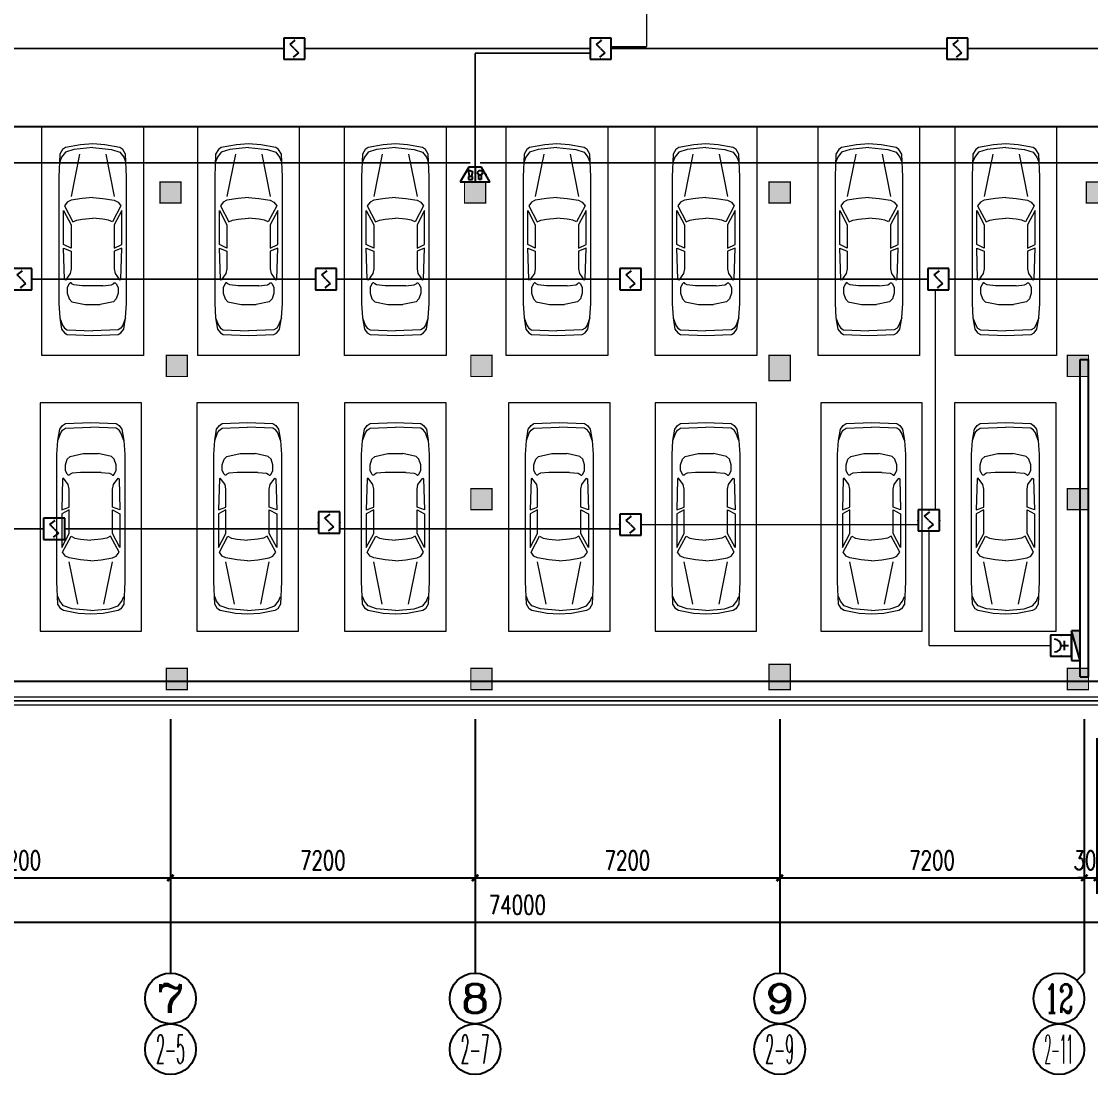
# Model space of a CAD drawing. Extents: x -6243262 to 3079315, y -2914302 to 172723.
# Drawn here: x -2360404 to -2335129, y -1016897 to -992003 of the extents above; entities that cross this region are included whole.
import ezdxf
from ezdxf.enums import TextEntityAlignment as Align

# ---------------------------------------------------------------- set-up
doc = ezdxf.new("R2010")
doc.units = 0
doc.header["$LTSCALE"] = 1000
doc.linetypes.add('DOTE', pattern=[2.42, 2, -0.2, 0.02, -0.2])
for name, color, linetype in [('0-柱2', 6, 'Continuous'), ('0-柱网', 2, 'Continuous'), ('0-道路', 4, 'Continuous'), ('AXIS', 3, 'Continuous'), ('AXIS_TEXT', 7, 'Continuous'), ('EQUIP-消防', 3, 'Continuous'), ('EQUIP_消火栓', 7, 'Continuous'), ('WALL', 9, 'Continuous'), ('WIRE-消防', 5, 'DOTE'), ('WIRE-消防控制', 4, 'TG_C'), ('WIRE-消防电话', 4, 'TG_F')]:
    doc.layers.add(name, color=color, linetype=linetype)
doc.layers.add('车位', color=252, linetype='Continuous', lineweight=5)
doc.styles.add('_TCH_AXIS', font='COMPLEX', dxfattribs={"bigfont": 'GBCBIG'})
doc.styles.add('_TCH_DIM_T3', font='SIMPLEX', dxfattribs={"width": 0.705882, "bigfont": 'GBCBIG'})
doc.styles.add('COMPLEX', font='COMPLEX')
doc.styles.get("Standard").update_dxf_attribs({"font": 'gbenor.shx', "bigfont": 'gbcbig.shx'})
doc.styles.add('TG_LINETYPE', font='SIMPLEX', dxfattribs={"width": 0.8, "height": 3.5, "bigfont": 'HZTXT'})
doc.linetypes.add('TG_C', pattern='A,2,-0.4,["C",TG_LINETYPE,S=0.1,R=0,X=-0.27,Y=-0.15],0', length=2.4)
doc.linetypes.add('TG_F', pattern='A,2,-0.4,["F",TG_LINETYPE,S=0.1,R=0,X=-0.28,Y=-0.15],0', length=2.4)
doc.dimstyles.new('_TCH_ARCH&&150', dxfattribs={"dimtxt": 446.25, "dimasz": 150, "dimexe": 375, "dimexo": 450, "dimgap": 189.375, "dimtad": 1, "dimdec": 0, "dimzin": 0, "dimdsep": 46, "dimtxsty": '_TCH_DIM_T3', "dimblk": 'ARCHTICK', "dimcen": 0.09, "dimclrt": 7, "dimazin": 2, "dimtfac": 1, "dimtdec": 0, "dimtix": 1, "dimtmove": 2, "dimatfit": 3, "dimfxl": 0, "dimtolj": 1, "dimtzin": 0, "dimarcsym": 0})

# ---------------------------------------------------------------- blocks, each defined once
blk = doc.blocks.new('chewei')
at = {"layer": '车位', "color": 0}
for p, q in [((49090, 154915), (49134, 154982)), ((49134, 154982), (49201, 155026)), ((49201, 155026), (49801, 155049)), ((50401, 155026), (49801, 155049)), ((50467, 154982), (50401, 155026)), ((50512, 154915), (50467, 154982)), ((49023, 154737), (49090, 154915)), ((50578, 154737), (50512, 154915)), ((49201, 154160), (49245, 154293)), ((49245, 154293), (49312, 154360)), ((49312, 154360), (49623, 154426)), ((49623, 154426), (49978, 154426)), ((50290, 154360), (49978, 154426)), ((50356, 154293), (50290, 154360)), ((50401, 154160), (50356, 154293)), ((49201, 154026), (49201, 154160)), ((49245, 153938), (49201, 154026)), ((49267, 153915), (49245, 153938)), ((49312, 153938), (49290, 153915)), ((49356, 153960), (49312, 153938)), ((49556, 153982), (49356, 153960)), ((50045, 153982), (49556, 153982)), ((50045, 153982), (50245, 153960)), ((50245, 153960), (50290, 153938)), ((50290, 153938), (50312, 153915)), ((50334, 153915), (50356, 153938)), ((50356, 153938), (50401, 154026)), ((50401, 154026), (50401, 154160)), ((49134, 153826), (49112, 153093)), ((49156, 153849), (49134, 153826)), ((49267, 153693), (49156, 153849)), ((49290, 153915), (49267, 153915)), ((49290, 153582), (49267, 153693)), ((50312, 153915), (50334, 153915)), ((50312, 153582), (50334, 153693)), ((50334, 153693), (50445, 153849)), ((50445, 153849), (50467, 153826)), ((50467, 153826), (50490, 153093)), ((49290, 153160), (49290, 153582)), ((50312, 153160), (50312, 153582)), ((49112, 153093), (49290, 153160)), ((49290, 153093), (49112, 153004)), ((49112, 153004), (49112, 152204)), ((49290, 152538), (49290, 153093)), ((50490, 153093), (50312, 153160)), ((50312, 153093), (50490, 153004)), ((50312, 152538), (50312, 153093)), ((50490, 153004), (50490, 152204)), ((49112, 152204), (49290, 152538)), ((49134, 152093), (49334, 152471)), ((49334, 152471), (49423, 152427)), ((49423, 152427), (49556, 152404)), ((50178, 152427), (50045, 152404)), ((50267, 152471), (50178, 152427)), ((50467, 152093), (50267, 152471)), ((50490, 152204), (50312, 152538)), ((49556, 152404), (49801, 152382)), ((50045, 152404), (49801, 152382)), ((49201, 152004), (49134, 152093)), ((49290, 151960), (49201, 152004)), ((49556, 151916), (49290, 151960)), ((49801, 151893), (49556, 151916)), ((49801, 151893), (50045, 151916)), ((50045, 151916), (50312, 151960)), ((50312, 151960), (50401, 152004)), ((50401, 152004), (50467, 152093)), ((49490, 150871), (49290, 151871)), ((50112, 150871), (50312, 151871)), ((49067, 150938), (49023, 151049)), ((49156, 150827), (49067, 150938)), ((50445, 150827), (50534, 150938)), ((50534, 150938), (50578, 151049)), ((49356, 150760), (49156, 150827)), ((49801, 150716), (49356, 150760)), ((49801, 150716), (50245, 150760)), ((50245, 150760), (50445, 150827))]:
    blk.add_line(p, q, dxfattribs=at)
for points in [[(48601, 150227), (51001, 150227), (51001, 155627), (48601, 155627)], [(50578, 154737), (50601, 154404), (50601, 151404), (50578, 150871), (50512, 150760), (50445, 150716), (50090, 150649), (49801, 150627), (49512, 150649), (49156, 150716), (49090, 150760), (49023, 150871), (49001, 151404), (49001, 154404), (49023, 154737), (49067, 155004), (49134, 155093), (49201, 155137), (49801, 155160), (50401, 155137), (50467, 155093), (50534, 155004)]]:
    blk.add_lwpolyline(points, close=True, dxfattribs=at)
blk = doc.blocks.new('0-柱2')
at = {"layer": '0-柱2'}
h = blk.add_hatch(color=0, dxfattribs=at)
h.dxf.hatch_style = 1
h.paths.add_polyline_path([(28650, 12000), (29150, 12000), (29150, 11500), (28650, 11500)])
h = blk.add_hatch(color=0, dxfattribs=at)
h.dxf.hatch_style = 1
h.paths.add_polyline_path([(35850, 12000), (36350, 12000), (36350, 11500), (35850, 11500)])
h = blk.add_hatch(color=0, dxfattribs=at)
h.dxf.hatch_style = 1
h.paths.add_polyline_path([(43050, 12000), (43550, 12000), (43550, 11500), (43050, 11500)])
h = blk.add_hatch(color=0, dxfattribs=at)
h.dxf.hatch_style = 1
h.paths.add_polyline_path([(50550, 12000), (51050, 12000), (51050, 11500), (50550, 11500)])
at = {"layer": '0-柱2', "color": 0, "const_width": 30}
for points in [[(28650, 12000), (29150, 12000), (29150, 11500), (28650, 11500)], [(35850, 12000), (36350, 12000), (36350, 11500), (35850, 11500)], [(43050, 12000), (43550, 12000), (43550, 11500), (43050, 11500)], [(50550, 12000), (51050, 12000), (51050, 11500), (50550, 11500)]]:
    blk.add_lwpolyline(points, close=True, dxfattribs=at)
blk = doc.blocks.new('柱网22222')
at = {"layer": '0-柱网'}
h = blk.add_hatch(color=0, dxfattribs=at)
h.dxf.hatch_style = 1
h.paths.add_polyline_path([(97500, 330556), (98000, 330556), (98000, 330056), (97500, 330056)])
h = blk.add_hatch(color=0, dxfattribs=at)
h.dxf.hatch_style = 1
h.paths.add_polyline_path([(104550, 330556), (105050, 330556), (105050, 329956), (104550, 329956)])
h = blk.add_hatch(color=0, dxfattribs=at)
h.dxf.hatch_style = 1
h.paths.add_polyline_path([(111900, 330556), (112400, 330556), (112400, 329956), (111900, 329956)])
h = blk.add_hatch(color=0, dxfattribs=at)
h.dxf.hatch_style = 1
h.paths.add_polyline_path([(119100, 330556), (119600, 330556), (119600, 330056), (119100, 330056)])
h = blk.add_hatch(color=0, dxfattribs=at)
h.dxf.hatch_style = 1
h.paths.add_polyline_path([(126300, 330556), (126800, 330556), (126800, 330056), (126300, 330056)])
h = blk.add_hatch(color=0, dxfattribs=at)
h.dxf.hatch_style = 1
h.paths.add_polyline_path([(133350, 330556), (133850, 330556), (133850, 329956), (133350, 329956)])
h = blk.add_hatch(color=0, dxfattribs=at)
h.dxf.hatch_style = 1
h.paths.add_polyline_path([(140400, 330556), (140900, 330556), (140900, 330056), (140400, 330056)])
h = blk.add_hatch(color=0, dxfattribs=at)
h.dxf.hatch_style = 1
h.paths.add_polyline_path([(97500, 327406), (98000, 327406), (98000, 326906), (97500, 326906)])
h = blk.add_hatch(color=0, dxfattribs=at)
h.dxf.hatch_style = 1
h.paths.add_polyline_path([(104600, 327456), (105000, 327456), (105000, 326856), (104600, 326856)])
h = blk.add_hatch(color=0, dxfattribs=at)
h.dxf.hatch_style = 1
h.paths.add_polyline_path([(126300, 327406), (126800, 327406), (126800, 326906), (126300, 326906)])
h = blk.add_hatch(color=0, dxfattribs=at)
h.dxf.hatch_style = 1
h.paths.add_polyline_path([(140400, 327406), (140900, 327406), (140900, 326906), (140400, 326906)])
h = blk.add_hatch(color=0, dxfattribs=at)
h.dxf.hatch_style = 1
h.paths.add_polyline_path([(97500, 323156), (98000, 323156), (98000, 322656), (97500, 322656)])
h = blk.add_hatch(color=0, dxfattribs=at)
h.dxf.hatch_style = 1
h.paths.add_polyline_path([(104550, 323256), (105050, 323256), (105050, 322656), (104550, 322656)])
h = blk.add_hatch(color=0, dxfattribs=at)
h.dxf.hatch_style = 1
h.paths.add_polyline_path([(111900, 323256), (112400, 323256), (112400, 322656), (111900, 322656)])
h = blk.add_hatch(color=0, dxfattribs=at)
h.dxf.hatch_style = 1
h.paths.add_polyline_path([(119100, 323156), (119600, 323156), (119600, 322656), (119100, 322656)])
h = blk.add_hatch(color=0, dxfattribs=at)
h.dxf.hatch_style = 1
h.paths.add_polyline_path([(126300, 323156), (126800, 323156), (126800, 322656), (126300, 322656)])
h = blk.add_hatch(color=0, dxfattribs=at)
h.dxf.hatch_style = 1
h.paths.add_polyline_path([(133350, 323256), (133850, 323256), (133850, 322656), (133350, 322656)])
h = blk.add_hatch(color=0, dxfattribs=at)
h.dxf.hatch_style = 1
h.paths.add_polyline_path([(140400, 323156), (140900, 323156), (140900, 322656), (140400, 322656)])
at = {"layer": '0-柱网', "color": 0, "const_width": 30}
for points in [[(97500, 330556), (98000, 330556), (98000, 330056), (97500, 330056)], [(104550, 330556), (105050, 330556), (105050, 329956), (104550, 329956)], [(111900, 330556), (112400, 330556), (112400, 329956), (111900, 329956)], [(119100, 330556), (119600, 330556), (119600, 330056), (119100, 330056)], [(126300, 330556), (126800, 330556), (126800, 330056), (126300, 330056)], [(133350, 330556), (133850, 330556), (133850, 329956), (133350, 329956)], [(140400, 330556), (140900, 330556), (140900, 330056), (140400, 330056)], [(97500, 327406), (98000, 327406), (98000, 326906), (97500, 326906)], [(104600, 327456), (105000, 327456), (105000, 326856), (104600, 326856)], [(126300, 327406), (126800, 327406), (126800, 326906), (126300, 326906)], [(140400, 327406), (140900, 327406), (140900, 326906), (140400, 326906)], [(104550, 323256), (105050, 323256), (105050, 322656), (104550, 322656)], [(111900, 323256), (112400, 323256), (112400, 322656), (111900, 322656)], [(133350, 323256), (133850, 323256), (133850, 322656), (133350, 322656)], [(97500, 323156), (98000, 323156), (98000, 322656), (97500, 322656)], [(119100, 323156), (119600, 323156), (119600, 322656), (119100, 322656)], [(126300, 323156), (126800, 323156), (126800, 322656), (126300, 322656)], [(140400, 323156), (140900, 323156), (140900, 322656), (140400, 322656)]]:
    blk.add_lwpolyline(points, close=True, dxfattribs=at)
blk = doc.blocks.new('_ArchTick')
at = {"color": 0, "linetype": 'ByBlock', "const_width": 0.4}
blk.add_lwpolyline([(-0.5, -0.5), (0.5, 0.5)], dxfattribs=at)
blk = doc.blocks.new('*D423')
at = {"layer": 'AXIS', "color": 0, "lineweight": -2, "transparency": 16777216}
for p, q in [((1160029, -1149834), (1160029, -1154259)), ((1234029, -1149834), (1234029, -1154259)), ((1160029, -1153884), (1234029, -1153884))]:
    blk.add_line(p, q, dxfattribs=at)
at = {"layer": 'Defpoints', "color": 0, "transparency": 16777216}
for p in [(1160029, -1149384), (1234029, -1149384), (1234029, -1153884)]:
    blk.add_point(p, dxfattribs=at)
at = {"layer": 'AXIS', "color": 0, "lineweight": -2, "transparency": 16777216, "xscale": 150, "yscale": 150, "zscale": 150, "rotation": 180}
blk.add_blockref('_ArchTick', (1160029, -1153884), dxfattribs=at)
at = {"layer": 'AXIS', "color": 0, "lineweight": -2, "transparency": 16777216, "xscale": 150, "yscale": 150, "zscale": 150}
blk.add_blockref('_ArchTick', (1234029, -1153884), dxfattribs=at)
at = {"layer": 'AXIS', "color": 7, "transparency": 16777216, "insert": (1197029, -1153472), "char_height": 446.2, "attachment_point": 5, "style": '_TCH_DIM_T3'}
blk.add_mtext('\\A1;74000', dxfattribs=at)
blk = doc.blocks.new('*D429')
at = {"layer": 'AXIS', "color": 0, "lineweight": -2, "transparency": 16777216}
for p, q in [((1181629, -1149534), (1181629, -1153209)), ((1188829, -1149534), (1188829, -1153209)), ((1181629, -1152834), (1188829, -1152834))]:
    blk.add_line(p, q, dxfattribs=at)
at = {"layer": 'Defpoints', "color": 0, "transparency": 16777216}
for p in [(1181629, -1149084), (1188829, -1149084), (1188829, -1152834)]:
    blk.add_point(p, dxfattribs=at)
at = {"layer": 'AXIS', "color": 0, "lineweight": -2, "transparency": 16777216, "xscale": 150, "yscale": 150, "zscale": 150, "rotation": 180}
blk.add_blockref('_ArchTick', (1181629, -1152834), dxfattribs=at)
at = {"layer": 'AXIS', "color": 0, "lineweight": -2, "transparency": 16777216, "xscale": 150, "yscale": 150, "zscale": 150}
blk.add_blockref('_ArchTick', (1188829, -1152834), dxfattribs=at)
at = {"layer": 'AXIS', "color": 7, "transparency": 16777216, "insert": (1185229, -1152422), "char_height": 446.2, "attachment_point": 5, "style": '_TCH_DIM_T3'}
blk.add_mtext('\\A1;7200', dxfattribs=at)
blk = doc.blocks.new('*D430')
at = {"layer": 'AXIS', "color": 0, "lineweight": -2, "transparency": 16777216}
for p, q in [((1188829, -1149534), (1188829, -1153209)), ((1196029, -1149534), (1196029, -1153209)), ((1188829, -1152834), (1196029, -1152834))]:
    blk.add_line(p, q, dxfattribs=at)
at = {"layer": 'Defpoints', "color": 0, "transparency": 16777216}
for p in [(1188829, -1149084), (1196029, -1149084), (1196029, -1152834)]:
    blk.add_point(p, dxfattribs=at)
at = {"layer": 'AXIS', "color": 0, "lineweight": -2, "transparency": 16777216, "xscale": 150, "yscale": 150, "zscale": 150, "rotation": 180}
blk.add_blockref('_ArchTick', (1188829, -1152834), dxfattribs=at)
at = {"layer": 'AXIS', "color": 0, "lineweight": -2, "transparency": 16777216, "xscale": 150, "yscale": 150, "zscale": 150}
blk.add_blockref('_ArchTick', (1196029, -1152834), dxfattribs=at)
at = {"layer": 'AXIS', "color": 7, "transparency": 16777216, "insert": (1192429, -1152422), "char_height": 446.2, "attachment_point": 5, "style": '_TCH_DIM_T3'}
blk.add_mtext('\\A1;7200', dxfattribs=at)
blk = doc.blocks.new('*D431')
at = {"layer": 'AXIS', "color": 0, "lineweight": -2, "transparency": 16777216}
for p, q in [((1196029, -1149534), (1196029, -1153209)), ((1203229, -1149534), (1203229, -1153209)), ((1196029, -1152834), (1203229, -1152834))]:
    blk.add_line(p, q, dxfattribs=at)
at = {"layer": 'Defpoints', "color": 0, "transparency": 16777216}
for p in [(1196029, -1149084), (1203229, -1149084), (1203229, -1152834)]:
    blk.add_point(p, dxfattribs=at)
at = {"layer": 'AXIS', "color": 0, "lineweight": -2, "transparency": 16777216, "xscale": 150, "yscale": 150, "zscale": 150, "rotation": 180}
blk.add_blockref('_ArchTick', (1196029, -1152834), dxfattribs=at)
at = {"layer": 'AXIS', "color": 0, "lineweight": -2, "transparency": 16777216, "xscale": 150, "yscale": 150, "zscale": 150}
blk.add_blockref('_ArchTick', (1203229, -1152834), dxfattribs=at)
at = {"layer": 'AXIS', "color": 7, "transparency": 16777216, "insert": (1199629, -1152422), "char_height": 446.2, "attachment_point": 5, "style": '_TCH_DIM_T3'}
blk.add_mtext('\\A1;7200', dxfattribs=at)
blk = doc.blocks.new('*D432')
at = {"layer": 'AXIS', "color": 0, "lineweight": -2, "transparency": 16777216}
for p, q in [((1203229, -1149534), (1203229, -1153209)), ((1210429, -1149534), (1210429, -1153209)), ((1203229, -1152834), (1210429, -1152834))]:
    blk.add_line(p, q, dxfattribs=at)
at = {"layer": 'Defpoints', "color": 0, "transparency": 16777216}
for p in [(1203229, -1149084), (1210429, -1149084), (1210429, -1152834)]:
    blk.add_point(p, dxfattribs=at)
at = {"layer": 'AXIS', "color": 0, "lineweight": -2, "transparency": 16777216, "xscale": 150, "yscale": 150, "zscale": 150, "rotation": 180}
blk.add_blockref('_ArchTick', (1203229, -1152834), dxfattribs=at)
at = {"layer": 'AXIS', "color": 0, "lineweight": -2, "transparency": 16777216, "xscale": 150, "yscale": 150, "zscale": 150}
blk.add_blockref('_ArchTick', (1210429, -1152834), dxfattribs=at)
at = {"layer": 'AXIS', "color": 7, "transparency": 16777216, "insert": (1206829, -1152422), "char_height": 446.2, "attachment_point": 5, "style": '_TCH_DIM_T3'}
blk.add_mtext('\\A1;7200', dxfattribs=at)
blk = doc.blocks.new('*D433')
at = {"layer": 'AXIS', "color": 0, "lineweight": -2, "transparency": 16777216}
for p, q in [((1210429, -1149534), (1210429, -1153209)), ((1210729, -1149534), (1210729, -1153209)), ((1210429, -1152834), (1210279, -1152834)), ((1210429, -1152834), (1210729, -1152834)), ((1210729, -1152834), (1210879, -1152834))]:
    blk.add_line(p, q, dxfattribs=at)
at = {"layer": 'Defpoints', "color": 0, "transparency": 16777216}
for p in [(1210429, -1149084), (1210729, -1149084), (1210729, -1152834)]:
    blk.add_point(p, dxfattribs=at)
at = {"layer": 'AXIS', "color": 0, "lineweight": -2, "transparency": 16777216, "xscale": 150, "yscale": 150, "zscale": 150}
blk.add_blockref('_ArchTick', (1210429, -1152834), dxfattribs=at)
at = {"layer": 'AXIS', "color": 0, "lineweight": -2, "transparency": 16777216, "xscale": 150, "yscale": 150, "zscale": 150, "rotation": 180}
blk.add_blockref('_ArchTick', (1210729, -1152834), dxfattribs=at)
at = {"layer": 'AXIS', "color": 7, "transparency": 16777216, "insert": (1210579, -1152422), "char_height": 446.2, "attachment_point": 5, "style": '_TCH_DIM_T3'}
blk.add_mtext('\\A1;300', dxfattribs=at)
blk = doc.blocks.new('_AXISO')
at = {"color": 0}
blk.add_circle((0, 0), 0.5, dxfattribs=at)
at = {"layer": 'AXIS_TEXT', "color": 0, "style": 'COMPLEX', "width": 1.041667}
blk.add_attdef('A', text='', height=0.56, dxfattribs=at).set_placement((-0.25, -0.28), (0.25, -0.28), align=Align.FIT)
blk = doc.blocks.new('$Equip$00002649')
for p, q in [((-0.5, 0.5), (-0.5, -0.5)), ((0.5, 0.5), (-0.5, 0.5)), ((-0.2, 0.2), (0.05, 0.4)), ((0, 0), (-0.2, 0.2)), ((0, 0), (0.2, -0.2)), ((0.5, -0.5), (0.5, 0.5)), ((-0.5, -0.5), (0.5, -0.5)), ((0.2, -0.2), (-0.05, -0.4))]:
    blk.add_line(p, q)
at = {"const_width": 0.04}
blk.add_lwpolyline([(-0.5, 0.5), (0.5, 0.5), (0.5, -0.5), (-0.5, -0.5), (-0.5, 0.5), (0.5, 0.5)], dxfattribs=at)
for p in [(-0.5, 0), (0, 0.5), (0.5, 0), (0, -0.5)]:
    blk.add_point(p)
at = {"color": 7, "flags": 1}
for tag, height, p in [('A', 0.00002, (0, 0)), ('B', 0.4, (0.762, -0.208))]:
    blk.add_attdef(tag, text='', height=height, dxfattribs=at).set_placement(p, align=Align.MIDDLE_CENTER)
blk = doc.blocks.new('$equip$00002656')
for p, q in [((-0.5, 1), (-0.5, 0)), ((0.5, 1), (-0.5, 1)), ((0.5, 0), (0.5, 1)), ((-0.5, 0), (0.5, 0)), ((-0.219, 0.331), (0.222, 0.331)), ((0, 0.5), (0, 0.15))]:
    blk.add_line(p, q)
at = {"const_width": 0.04}
blk.add_lwpolyline([(-0.5, 1), (0.5, 1), (0.5, 0), (-0.5, 0), (-0.5, 1), (0.5, 1)], dxfattribs=at)
blk.add_arc((0, 0.8), 0.3, 180, 0)
for p in [(0, 1), (-0.5, 0.5), (0, 0), (0.5, 0.5)]:
    blk.add_point(p)
at = {"color": 7, "flags": 1}
for tag, height, p in [('A', 0.00002, (0, 0)), ('B', 0.4, (0.762, 0.292))]:
    blk.add_attdef(tag, text='', height=height, dxfattribs=at).set_placement(p, align=Align.MIDDLE_CENTER)
blk = doc.blocks.new('$equip$00002679')
for p, q in [((-0.3, 0.699), (-0.703, 0)), ((-0.264, 0.249), (-0.304, 0.569)), ((-0.304, 0.569), (-0.128, 0.489)), ((0.3, 0.699), (-0.3, 0.699)), ((0.3, 0.699), (-0.3, 0.699)), ((0, 0.699), (0, 0)), ((0.703, 0), (0.3, 0.699)), ((-0.703, 0), (0.703, 0)), ((-0.304, 0.249), (-0.304, 0.113)), ((-0.128, 0.249), (-0.304, 0.249)), ((-0.304, 0.113), (-0.128, 0.113)), ((-0.128, 0.489), (-0.168, 0.249)), ((-0.128, 0.113), (-0.128, 0.249)), ((0.174, 0.11), (0.174, 0.338)), ((0.294, 0.11), (0.174, 0.11)), ((0.294, 0.338), (0.294, 0.11))]:
    blk.add_line(p, q)
at = {"const_width": 0.04}
for points in [[(-0.299, 0.699), (0.301, 0.699), (0.703, 0), (-0.702, 0), (-0.299, 0.699), (0.301, 0.699)], [(-0.3, 0.699), (0.3, 0.699), (0.703, 0), (-0.703, 0), (-0.3, 0.699), (0.3, 0.699)]]:
    blk.add_lwpolyline(points, dxfattribs=at)
blk.add_circle((0.234, 0.43), 0.111)
for p in [(0, 0.699), (-0.501, 0.349), (0, 0), (0.502, 0.349)]:
    blk.add_point(p)
at = {"color": 7, "flags": 1}
for tag, height, p in [('A', 0.00002, (0, 0)), ('B', 0.4, (0.961, 0.299))]:
    blk.add_attdef(tag, text='', height=height, dxfattribs=at).set_placement(p, align=Align.MIDDLE_CENTER)
blk = doc.blocks.new('$TwtSys$00000434')
for p, q in [((-0.5, 0.5), (-0.5, -0.5)), ((-0.5, -0.5), (0.5, 0.5)), ((0.5, 0.5), (-0.5, 0.5)), ((0.5, -0.5), (0.5, 0.5)), ((-0.5, -0.5), (0.5, -0.5))]:
    blk.add_line(p, q)
blk.add_solid([(0.5, -0.5), (0.5, 0.5), (-0.5, -0.5)])
blk = doc.blocks.new('43242')
at = {"color": 8}
blk.add_lwpolyline([(1178128.8, -1148184.4), (1234087.7, -1148184.4), (1238763.2, -1139736), (1224498.8, -1116977.4)], dxfattribs=at)
at = {"layer": '0-道路', "color": 8}
blk.add_line((1222129.8, -1135084.4), (1174328.7, -1135084.4), dxfattribs=at)
at = {"layer": 'AXIS', "color": 8}
for p, q in [((1188828.8, -1149084.4), (1188828.8, -1155084.4)), ((1196028.8, -1149084.4), (1196028.8, -1155084.4)), ((1203228.8, -1149084.4), (1203228.8, -1155084.4)), ((1210428.8, -1149084.4), (1210428.8, -1155084.4)), ((1210253, -1155260.1), (1210428.8, -1155084.4))]:
    blk.add_line(p, q, dxfattribs=at)
for centre in [(1188828.8, -1156884.4), (1196028.8, -1156884.4), (1203228.8, -1156884.4), (1209828.8, -1156884.4)]:
    blk.add_circle(centre, 600, dxfattribs=at)
at = {"layer": 'WALL', "color": 8}
for p, q in [((1210328.8, -1148084.4), (1210328.8, -1140584.4)), ((1210328.8, -1140584.4), (1210528.8, -1140584.4)), ((1210528.8, -1148084.4), (1210528.8, -1140584.4)), ((1210328.8, -1148084.4), (1210528.8, -1148084.4))]:
    blk.add_line(p, q, dxfattribs=at)
at = {"layer": '0-柱2', "color": 8}
blk.add_blockref('0-柱2', (1159928.8, -1148384.4), dxfattribs=at)
at = {"layer": '0-柱网', "color": 8}
blk.add_blockref('柱网22222', (1069628.4, -1471040.3), dxfattribs=at)
at = {"layer": 'AXIS', "color": 8}
ref = blk.add_blockref('_AXISO', (1188828.8, -1155684.4), dxfattribs=dict(at, xscale=1200, yscale=1200, zscale=1200))
ref.add_attrib('A', '7', dxfattribs={"layer": 'AXIS_TEXT', "color": 8, "height": 678.8, "style": '_TCH_AXIS', "width": 1.5}).set_placement((1188489.4, -1156023.8), (1189168.2, -1156023.8), align=Align.FIT)
ref = blk.add_blockref('_AXISO', (1196028.8, -1155684.4), dxfattribs=dict(at, xscale=1200, yscale=1200, zscale=1200))
ref.add_attrib('A', '8', dxfattribs={"layer": 'AXIS_TEXT', "color": 8, "height": 678.8, "style": '_TCH_AXIS', "width": 1.5}).set_placement((1195689.4, -1156023.8), (1196368.2, -1156023.8), align=Align.FIT)
ref = blk.add_blockref('_AXISO', (1203228.8, -1155684.4), dxfattribs=dict(at, xscale=1200, yscale=1200, zscale=1200))
ref.add_attrib('A', '9', dxfattribs={"layer": 'AXIS_TEXT', "color": 8, "height": 678.8, "style": '_TCH_AXIS', "width": 1.5}).set_placement((1202889.4, -1156023.8), (1203568.2, -1156023.8), align=Align.FIT)
ref = blk.add_blockref('_AXISO', (1209828.8, -1155684.4), dxfattribs=dict(at, xscale=1200, yscale=1200, zscale=1200))
ref.add_attrib('A', '12', dxfattribs={"layer": 'AXIS_TEXT', "color": 8, "height": 678.82, "style": '_TCH_AXIS', "width": 0.724138}).set_placement((1209489.4, -1156023.8), (1210168.2, -1156023.8), align=Align.FIT)
at = {"layer": '车位', "color": 8, "xscale": -1, "rotation": 180}
for p in [(1137187.9, -984857.6), (1140873, -984857.6), (1144343.8, -984857.6), (1148162.2, -984857.6), (1151685.4, -984857.6), (1155536.4, -984857.6), (1158774.8, -984857.6)]:
    blk.add_blockref('chewei', p, dxfattribs=at)
at = {"layer": '车位', "color": 8}
for p in [(1137144.6, -1297231.9), (1140850.4, -1297231.9), (1144344.6, -1297231.9), (1148217.8, -1297231.9), (1151682.6, -1297231.9), (1155598.1, -1297231.9), (1158763.1, -1297231.9)]:
    blk.add_blockref('chewei', p, dxfattribs=at)
at = {"layer": 'AXIS', "color": 7, "style": '_TCH_AXIS'}
for s, width, p, p2 in [('2-5', 0.35, (1188489.4, -1157223.8), (1189168.2, -1157223.8)), ('2-7', 0.35, (1195689.4, -1157223.8), (1196368.2, -1157223.8)), ('2-9', 0.35, (1202889.4, -1157223.8), (1203568.2, -1157223.8)), ('2-11', 0.3, (1209489.4, -1157223.8), (1210168.2, -1157223.8))]:
    blk.add_text(s, height=678.82, dxfattribs=dict(at, width=width)).set_placement(p, p2, align=Align.FIT)
at = {"layer": 'AXIS', "color": 8}
for p1, p2, distance, picture, middle in [((1181628.8, -1149084.4), (1188828.8, -1149084.4), -3750, '*D429', (1185228.8, -1152421.9)), ((1188828.8, -1149084.4), (1196028.8, -1149084.4), -3750, '*D430', (1192428.8, -1152421.9)), ((1196028.8, -1149084.4), (1203228.8, -1149084.4), -3750, '*D431', (1199628.8, -1152421.9)), ((1203228.8, -1149084.4), (1210428.8, -1149084.4), -3750, '*D432', (1206828.8, -1152421.9)), ((1210428.8, -1149084.4), (1210728.8, -1149084.4), -3750, '*D433', (1210578.8, -1152421.9)), ((1160028.8, -1149384.4), (1234028.8, -1149384.4), -4500, '*D423', (1197028.8, -1153471.9))]:
    dim = blk.add_aligned_dim(p1=p1, p2=p2, distance=distance, dimstyle='_TCH_ARCH&&150', dxfattribs=at)
    dim.commit()
    dim.dimension.update_dxf_attribs({"geometry": picture, "text_midpoint": middle})

msp = doc.modelspace()

# ---------------------------------------------------------------- linework, layer by layer
at = {"layer": 'WIRE-消防', "linetype": 'DOTE', "const_width": 35}
for points in [[(-2345623.5, -992603.4), (-2345623.5, -990111.3)], [(-2360754.1, -992644.1), (-2354204, -992644.1)], [(-2353704, -992644.1), (-2346961.2, -992644.1)], [(-2349678.7, -995447.6), (-2349678.7, -992754.4)], [(-2349678.7, -992754.4), (-2346961.2, -992754.4)], [(-2346461.2, -992603.4), (-2345623.5, -992603.4)], [(-2346461.2, -992644.1), (-2338529.1, -992644.1)], [(-2338029.1, -992644.1), (-2331029.1, -992644.1)], [(-2360154.1, -998096.9), (-2353454.1, -998096.9)], [(-2352954.1, -998096.9), (-2346254.1, -998096.9)], [(-2345754.1, -998096.9), (-2338979.1, -998096.9)], [(-2338479.1, -998096.9), (-2331154.1, -998096.9)], [(-2338800.8, -1003546.9), (-2338800.8, -998346.9)], [(-2345754.1, -1003896.9), (-2339204.1, -1003896.9)], [(-2364679.1, -1003996.9), (-2359879.1, -1003996.9)], [(-2359379.1, -1003996.9), (-2353379.1, -1003996.9)], [(-2352879.1, -1003996.9), (-2346254.1, -1003996.9)], [(-2338951.2, -1006756.9), (-2338951.2, -1004046.9)], [(-2338951.2, -1006756.9), (-2336079.1, -1006756.9)], [(-2371954.4, -1007972.6), (-2329967.8, -1007972.6)], [(-2384216.6, -1008158.5), (-2329685.7, -1008158.5)]]:
    msp.add_lwpolyline(points, dxfattribs=at)
at = {"layer": 'WIRE-消防控制', "linetype": 'TG_C', "const_width": 35}
msp.add_lwpolyline([(-2379082.8, -1008061.6), (-2329819, -1008061.6)], dxfattribs=at)
at = {"layer": 'WIRE-消防电话', "linetype": 'TG_F', "const_width": 35}
for points in [[(-2371029.1, -995346.4), (-2349791.2, -995346.4)], [(-2349566.2, -995346.4), (-2330891.6, -995346.4)]]:
    msp.add_lwpolyline(points, dxfattribs=at)

# ---------------------------------------------------------------- block references
msp.add_blockref('43242', (-3545707.8, 140587.5))
at = {"layer": 'EQUIP-消防', "xscale": 500, "yscale": 500, "zscale": 500}
for name, p in [('$Equip$00002649', (-2353954, -992646.9)), ('$Equip$00002649', (-2346711.2, -992646.9)), ('$Equip$00002649', (-2338279.1, -992646.9)), ('$equip$00002679', (-2349679.1, -995796.9)), ('$Equip$00002649', (-2360404.1, -998096.9)), ('$Equip$00002649', (-2353204.1, -998096.9)), ('$Equip$00002649', (-2346004.1, -998096.9)), ('$Equip$00002649', (-2338729.1, -998096.9)), ('$Equip$00002649', (-2353129.1, -1003846.9)), ('$Equip$00002649', (-2346004.1, -1003896.9)), ('$Equip$00002649', (-2338954.1, -1003796.9)), ('$Equip$00002649', (-2359629.1, -1003996.9))]:
    msp.add_blockref(name, p, dxfattribs=at)
at = {"layer": 'EQUIP-消防', "xscale": 500, "yscale": 500, "zscale": 500, "rotation": 90}
msp.add_blockref('$equip$00002656', (-2335579.1, -1006756.9), dxfattribs=at)
at = {"layer": 'EQUIP_消火栓', "xscale": 700, "yscale": 200, "zscale": 700, "rotation": 89.99999999999999}
msp.add_blockref('$TwtSys$00000434', (-2335479.1, -1006756.9), dxfattribs=at)

doc.saveas('drawing.dxf')
